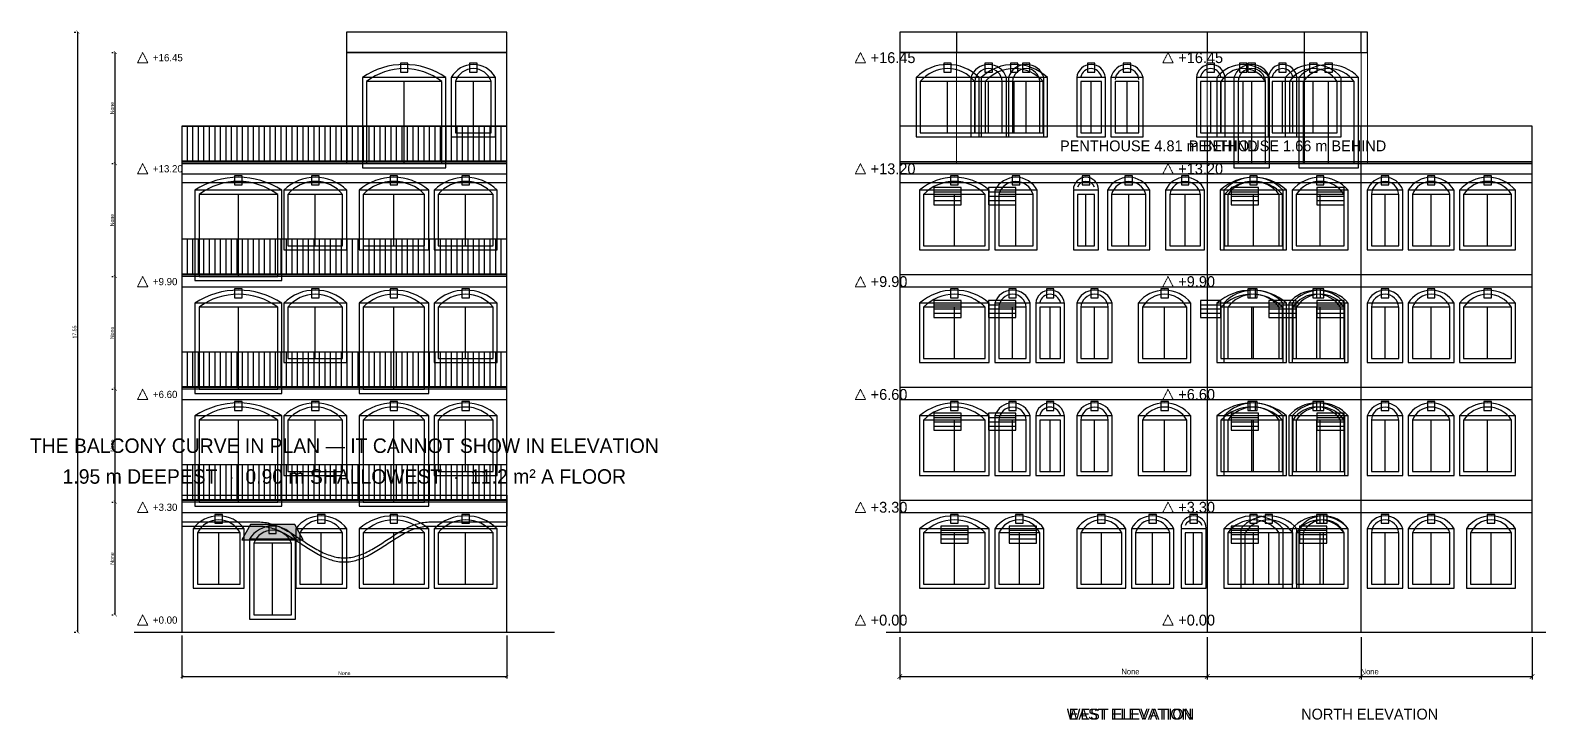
# Model space of a CAD drawing. Header units: millimetres. Extents: x -3851 to 506847, y -6675 to 35120.
# Drawn here: x 293062 to 337400, y -3063 to 17100 of the extents above; entities that cross this region are included whole.
import ezdxf
from ezdxf.enums import TextEntityAlignment as Align

# ---------------------------------------------------------------- set-up
doc = ezdxf.new("R2010")
doc.units = ezdxf.units.MM
doc.header["$LTSCALE"] = 20
doc.linetypes.add('DASHED', pattern=[1.524, 1.27, -0.254])
for name, color, linetype, lineweight in [('A-ANNO-DIMS-ELB', 5, 'CONTINUOUS', 13), ('A-ANNO-PATT-ELB', 8, 'CONTINUOUS', 9), ('A-ANNO-SYMB-ELB', 5, 'DASHED', 13), ('A-ANNO-TEXT-ELB', 7, 'CONTINUOUS', 13), ('A-FLOR-ELB', 7, 'CONTINUOUS', 25), ('A-FURN-ELB', 6, 'CONTINUOUS', 13)]:
    doc.layers.add(name, color=color, linetype=linetype, lineweight=lineweight)
doc.dimstyles.new('ARCH', dxfattribs={"dimtxt": 2.2, "dimasz": 1.8, "dimexe": 1.2, "dimexo": 2, "dimgap": 0.8, "dimtad": 1, "dimlfac": 0.001, "dimblk": 'ARCHTICK', "dimcen": 2.5, "dimazin": 3, "dimtfac": 1, "dimtmove": 0, "dimatfit": 3})

# ---------------------------------------------------------------- blocks, each defined once
blk = doc.blocks.new('_ARCHTICK')
at = {"color": 0, "linetype": 'BYBLOCK', "const_width": 0.15}
blk.add_lwpolyline([(-0.5, -0.5), (0.5, 0.5)], dxfattribs=at)

msp = doc.modelspace()

# ---------------------------------------------------------------- hatches: boundary and pattern name
at = {"layer": 'A-ANNO-PATT-ELB'}
msp.add_hatch(color=7, dxfattribs=at).paths.add_polyline_path([(299250, 2200), (301050, 2200), (300800, 2650), (299500, 2650)])

# ---------------------------------------------------------------- linework, layer by layer
at = {"layer": 'A-ANNO-SYMB-ELB'}
for points in [[(296350, 16450), (296200, 16150), (296500, 16150)], [(317350, 16450), (317200, 16150), (317500, 16150)], [(317350, 16450), (317200, 16150), (317500, 16150)], [(326350, 16450), (326200, 16150), (326500, 16150)], [(296350, 13200), (296200, 12900), (296500, 12900)], [(317350, 13200), (317200, 12900), (317500, 12900)], [(317350, 13200), (317200, 12900), (317500, 12900)], [(326350, 13200), (326200, 12900), (326500, 12900)], [(296350, 9900), (296200, 9600), (296500, 9600)], [(317350, 9900), (317200, 9600), (317500, 9600)], [(317350, 9900), (317200, 9600), (317500, 9600)], [(326350, 9900), (326200, 9600), (326500, 9600)], [(296350, 6600), (296200, 6300), (296500, 6300)], [(317350, 6600), (317200, 6300), (317500, 6300)], [(317350, 6600), (317200, 6300), (317500, 6300)], [(326350, 6600), (326200, 6300), (326500, 6300)], [(296350, 3300), (296200, 3000), (296500, 3000)], [(317350, 3300), (317200, 3000), (317500, 3000)], [(317350, 3300), (317200, 3000), (317500, 3000)], [(326350, 3300), (326200, 3000), (326500, 3000)], [(296350, 0), (296200, -300), (296500, -300)], [(317350, 0), (317200, -300), (317500, -300)], [(317350, 0), (317200, -300), (317500, -300)], [(326350, 0), (326200, -300), (326500, -300)]]:
    msp.add_lwpolyline(points, close=True, dxfattribs=at)
at = {"layer": 'A-FLOR-ELB'}
for p, q in [((304000, 13200), (304000, 15600)), ((306025, 14100), (306025, 15600)), ((319900, 14100), (319900, 15600)), ((321100, 14100), (321100, 15600)), ((321850, 14100), (321850, 15600)), ((322200, 14100), (322200, 15600)), ((324100, 14100), (324100, 15600)), ((325150, 14100), (325150, 15600)), ((327600, 14100), (327600, 15600)), ((328550, 14100), (328550, 15600)), ((328800, 13200), (328800, 15600)), ((329700, 14100), (329700, 15600)), ((330600, 14100), (330600, 15600)), ((331050, 13200), (331050, 15600)), ((297500, 14300), (307000, 14300)), ((297661.017, 13280), (297661.017, 14300)), ((297822.034, 13280), (297822.034, 14300)), ((297983.051, 13280), (297983.051, 14300)), ((298144.068, 13280), (298144.068, 14300)), ((298305.085, 13280), (298305.085, 14300)), ((298466.102, 13280), (298466.102, 14300)), ((298627.119, 13280), (298627.119, 14300)), ((298788.136, 13280), (298788.136, 14300)), ((298949.153, 13280), (298949.153, 14300)), ((299110.169, 13280), (299110.169, 14300)), ((299271.186, 13280), (299271.186, 14300)), ((299432.203, 13280), (299432.203, 14300)), ((299593.22, 13280), (299593.22, 14300)), ((299754.237, 13280), (299754.237, 14300)), ((299915.254, 13280), (299915.254, 14300)), ((300076.271, 13280), (300076.271, 14300)), ((300237.288, 13280), (300237.288, 14300)), ((300398.305, 13280), (300398.305, 14300)), ((300559.322, 13280), (300559.322, 14300)), ((300720.339, 13280), (300720.339, 14300)), ((300881.356, 13280), (300881.356, 14300)), ((301042.373, 13280), (301042.373, 14300)), ((301203.39, 13280), (301203.39, 14300)), ((301364.407, 13280), (301364.407, 14300)), ((301525.424, 13280), (301525.424, 14300)), ((301686.441, 13280), (301686.441, 14300)), ((301847.458, 13280), (301847.458, 14300)), ((302008.475, 13280), (302008.475, 14300)), ((302169.492, 13280), (302169.492, 14300)), ((302330.508, 13280), (302330.508, 14300)), ((302491.525, 13280), (302491.525, 14300)), ((302652.542, 13280), (302652.542, 14300)), ((302813.559, 13280), (302813.559, 14300)), ((302974.576, 13280), (302974.576, 14300)), ((303135.593, 13280), (303135.593, 14300)), ((303296.61, 13280), (303296.61, 14300)), ((303457.627, 13280), (303457.627, 14300)), ((303618.644, 13280), (303618.644, 14300)), ((303779.661, 13280), (303779.661, 14300)), ((303940.678, 13280), (303940.678, 14300)), ((304101.695, 13280), (304101.695, 14300)), ((304262.712, 13280), (304262.712, 14300)), ((304423.729, 13280), (304423.729, 14300)), ((304584.746, 13280), (304584.746, 14300)), ((304745.763, 13280), (304745.763, 14300)), ((304906.78, 13280), (304906.78, 14300)), ((305067.797, 13280), (305067.797, 14300)), ((305228.814, 13280), (305228.814, 14300)), ((305389.831, 13280), (305389.831, 14300)), ((305550.847, 13280), (305550.847, 14300)), ((305711.864, 13280), (305711.864, 14300)), ((305872.881, 13280), (305872.881, 14300)), ((306033.898, 13280), (306033.898, 14300)), ((306194.915, 13280), (306194.915, 14300)), ((306355.932, 13280), (306355.932, 14300)), ((306516.949, 13280), (306516.949, 14300)), ((306677.966, 13280), (306677.966, 14300)), ((306838.983, 13280), (306838.983, 14300)), ((297500, 13280), (307000, 13280)), ((299150, 9900), (299150, 12300)), ((301400, 10800), (301400, 12300)), ((303700, 10800), (303700, 12300)), ((305800, 10800), (305800, 12300)), ((319500, 12375), (320300, 12375)), ((319500, 12250), (320300, 12250)), ((319500, 12125), (320300, 12125)), ((320100, 10800), (320100, 12300)), ((321100, 12375), (321900, 12375)), ((321100, 12250), (321900, 12250)), ((321100, 12125), (321900, 12125)), ((321900, 10800), (321900, 12300)), ((323950, 10800), (323950, 12300)), ((325200, 10800), (325200, 12300)), ((326850, 10800), (326850, 12300)), ((328200, 12375), (329000, 12375)), ((328200, 12250), (329000, 12250)), ((328200, 12125), (329000, 12125)), ((328850, 10800), (328850, 12300)), ((328850, 10800), (328850, 12300)), ((330700, 12375), (331500, 12375)), ((330700, 12250), (331500, 12250)), ((330700, 12125), (331500, 12125)), ((330800, 10800), (330800, 12300)), ((332700, 10800), (332700, 12300)), ((334050, 10800), (334050, 12300)), ((335700, 10800), (335700, 12300)), ((297500, 11000), (307000, 11000)), ((297661.017, 9980), (297661.017, 11000)), ((297822.034, 9980), (297822.034, 11000)), ((297983.051, 9980), (297983.051, 11000)), ((298144.068, 9980), (298144.068, 11000)), ((298305.085, 9980), (298305.085, 11000)), ((298466.102, 9980), (298466.102, 11000)), ((298627.119, 9980), (298627.119, 11000)), ((298788.136, 9980), (298788.136, 11000)), ((298949.153, 9980), (298949.153, 11000)), ((299110.169, 9980), (299110.169, 11000)), ((299271.186, 9980), (299271.186, 11000)), ((299432.203, 9980), (299432.203, 11000)), ((299593.22, 9980), (299593.22, 11000)), ((299754.237, 9980), (299754.237, 11000)), ((299915.254, 9980), (299915.254, 11000)), ((300076.271, 9980), (300076.271, 11000)), ((300237.288, 9980), (300237.288, 11000)), ((300398.305, 9980), (300398.305, 11000)), ((300559.322, 9980), (300559.322, 11000)), ((300720.339, 9980), (300720.339, 11000)), ((300881.356, 9980), (300881.356, 11000)), ((301042.373, 9980), (301042.373, 11000)), ((301203.39, 9980), (301203.39, 11000)), ((301364.407, 9980), (301364.407, 11000)), ((301525.424, 9980), (301525.424, 11000)), ((301686.441, 9980), (301686.441, 11000)), ((301847.458, 9980), (301847.458, 11000)), ((302008.475, 9980), (302008.475, 11000)), ((302169.492, 9980), (302169.492, 11000)), ((302330.508, 9980), (302330.508, 11000)), ((302491.525, 9980), (302491.525, 11000)), ((302652.542, 9980), (302652.542, 11000)), ((302813.559, 9980), (302813.559, 11000)), ((302974.576, 9980), (302974.576, 11000)), ((303135.593, 9980), (303135.593, 11000)), ((303296.61, 9980), (303296.61, 11000)), ((303457.627, 9980), (303457.627, 11000)), ((303618.644, 9980), (303618.644, 11000)), ((303779.661, 9980), (303779.661, 11000)), ((303940.678, 9980), (303940.678, 11000)), ((304101.695, 9980), (304101.695, 11000)), ((304262.712, 9980), (304262.712, 11000)), ((304423.729, 9980), (304423.729, 11000)), ((304584.746, 9980), (304584.746, 11000)), ((304745.763, 9980), (304745.763, 11000)), ((304906.78, 9980), (304906.78, 11000)), ((305067.797, 9980), (305067.797, 11000)), ((305228.814, 9980), (305228.814, 11000)), ((305389.831, 9980), (305389.831, 11000)), ((305550.847, 9980), (305550.847, 11000)), ((305711.864, 9980), (305711.864, 11000)), ((305872.881, 9980), (305872.881, 11000)), ((306033.898, 9980), (306033.898, 11000)), ((306194.915, 9980), (306194.915, 11000)), ((306355.932, 9980), (306355.932, 11000)), ((306516.949, 9980), (306516.949, 11000)), ((306677.966, 9980), (306677.966, 11000)), ((306838.983, 9980), (306838.983, 11000)), ((297500, 9980), (307000, 9980)), ((299150, 6600), (299150, 9000)), ((301400, 7500), (301400, 9000)), ((303700, 6600), (303700, 9000)), ((305800, 7500), (305800, 9000)), ((319500, 9075), (320300, 9075)), ((319500, 8950), (320300, 8950)), ((320100, 7500), (320100, 9000)), ((321100, 9075), (321900, 9075)), ((321100, 8950), (321900, 8950)), ((321800, 7500), (321800, 9000)), ((322900, 7500), (322900, 9000)), ((324200, 7500), (324200, 9000)), ((326250, 7500), (326250, 9000)), ((327300, 9075), (327900, 9075)), ((327300, 8950), (327900, 8950)), ((328800, 7500), (328800, 9000)), ((328850, 7500), (328850, 9000)), ((329300, 9075), (330100, 9075)), ((329300, 8950), (330100, 8950)), ((330700, 9075), (331500, 9075)), ((330700, 7500), (330700, 9000)), ((330700, 8950), (331500, 8950)), ((330800, 7500), (330800, 9000)), ((332700, 7500), (332700, 9000)), ((334050, 7500), (334050, 9000)), ((335700, 7500), (335700, 9000)), ((319500, 8825), (320300, 8825)), ((321100, 8825), (321900, 8825)), ((327300, 8825), (327900, 8825)), ((329300, 8825), (330100, 8825)), ((330700, 8825), (331500, 8825)), ((297500, 7700), (307000, 7700)), ((297661.017, 6680), (297661.017, 7700)), ((297822.034, 6680), (297822.034, 7700)), ((297983.051, 6680), (297983.051, 7700)), ((298144.068, 6680), (298144.068, 7700)), ((298305.085, 6680), (298305.085, 7700)), ((298466.102, 6680), (298466.102, 7700)), ((298627.119, 6680), (298627.119, 7700)), ((298788.136, 6680), (298788.136, 7700)), ((298949.153, 6680), (298949.153, 7700)), ((299110.169, 6680), (299110.169, 7700)), ((299271.186, 6680), (299271.186, 7700)), ((299432.203, 6680), (299432.203, 7700)), ((299593.22, 6680), (299593.22, 7700)), ((299754.237, 6680), (299754.237, 7700)), ((299915.254, 6680), (299915.254, 7700)), ((300076.271, 6680), (300076.271, 7700)), ((300237.288, 6680), (300237.288, 7700)), ((300398.305, 6680), (300398.305, 7700)), ((300559.322, 6680), (300559.322, 7700)), ((300720.339, 6680), (300720.339, 7700)), ((300881.356, 6680), (300881.356, 7700)), ((301042.373, 6680), (301042.373, 7700)), ((301203.39, 6680), (301203.39, 7700)), ((301364.407, 6680), (301364.407, 7700)), ((301525.424, 6680), (301525.424, 7700)), ((301686.441, 6680), (301686.441, 7700)), ((301847.458, 6680), (301847.458, 7700)), ((302008.475, 6680), (302008.475, 7700)), ((302169.492, 6680), (302169.492, 7700)), ((302330.508, 6680), (302330.508, 7700)), ((302491.525, 6680), (302491.525, 7700)), ((302652.542, 6680), (302652.542, 7700)), ((302813.559, 6680), (302813.559, 7700)), ((302974.576, 6680), (302974.576, 7700)), ((303135.593, 6680), (303135.593, 7700)), ((303296.61, 6680), (303296.61, 7700)), ((303457.627, 6680), (303457.627, 7700)), ((303618.644, 6680), (303618.644, 7700)), ((303779.661, 6680), (303779.661, 7700)), ((303940.678, 6680), (303940.678, 7700)), ((304101.695, 6680), (304101.695, 7700)), ((304262.712, 6680), (304262.712, 7700)), ((304423.729, 6680), (304423.729, 7700)), ((304584.746, 6680), (304584.746, 7700)), ((304745.763, 6680), (304745.763, 7700)), ((304906.78, 6680), (304906.78, 7700)), ((305067.797, 6680), (305067.797, 7700)), ((305228.814, 6680), (305228.814, 7700)), ((305389.831, 6680), (305389.831, 7700)), ((305550.847, 6680), (305550.847, 7700)), ((305711.864, 6680), (305711.864, 7700)), ((305872.881, 6680), (305872.881, 7700)), ((306033.898, 6680), (306033.898, 7700)), ((306194.915, 6680), (306194.915, 7700)), ((306355.932, 6680), (306355.932, 7700)), ((306516.949, 6680), (306516.949, 7700)), ((306677.966, 6680), (306677.966, 7700)), ((306838.983, 6680), (306838.983, 7700)), ((297500, 6680), (307000, 6680)), ((319500, 5775), (320300, 5775)), ((321100, 5775), (321900, 5775)), ((328200, 5775), (329000, 5775)), ((330700, 5775), (331500, 5775)), ((299150, 3300), (299150, 5700)), ((301400, 4200), (301400, 5700)), ((303700, 3300), (303700, 5700)), ((305800, 4200), (305800, 5700)), ((319500, 5650), (320300, 5650)), ((319500, 5525), (320300, 5525)), ((320100, 4200), (320100, 5700)), ((321100, 5650), (321900, 5650)), ((321100, 5525), (321900, 5525)), ((321800, 4200), (321800, 5700)), ((322900, 4200), (322900, 5700)), ((324200, 4200), (324200, 5700)), ((326250, 4200), (326250, 5700)), ((328200, 5650), (329000, 5650)), ((328200, 5525), (329000, 5525)), ((328800, 4200), (328800, 5700)), ((328850, 4200), (328850, 5700)), ((330700, 4200), (330700, 5700)), ((330700, 5650), (331500, 5650)), ((330700, 5525), (331500, 5525)), ((330800, 4200), (330800, 5700)), ((332700, 4200), (332700, 5700)), ((334050, 4200), (334050, 5700)), ((335700, 4200), (335700, 5700)), ((297500, 4400), (307000, 4400)), ((297661.017, 3380), (297661.017, 4400)), ((297822.034, 3380), (297822.034, 4400)), ((297983.051, 3380), (297983.051, 4400)), ((298144.068, 3380), (298144.068, 4400)), ((298305.085, 3380), (298305.085, 4400)), ((298466.102, 3380), (298466.102, 4400)), ((298627.119, 3380), (298627.119, 4400)), ((298788.136, 3380), (298788.136, 4400)), ((298949.153, 3380), (298949.153, 4400)), ((299110.169, 3380), (299110.169, 4400)), ((299271.186, 3380), (299271.186, 4400)), ((299432.203, 3380), (299432.203, 4400)), ((299593.22, 3380), (299593.22, 4400)), ((299754.237, 3380), (299754.237, 4400)), ((299915.254, 3380), (299915.254, 4400)), ((300076.271, 3380), (300076.271, 4400)), ((300237.288, 3380), (300237.288, 4400)), ((300398.305, 3380), (300398.305, 4400)), ((300559.322, 3380), (300559.322, 4400)), ((300720.339, 3380), (300720.339, 4400)), ((300881.356, 3380), (300881.356, 4400)), ((301042.373, 3380), (301042.373, 4400)), ((301203.39, 3380), (301203.39, 4400)), ((301364.407, 3380), (301364.407, 4400)), ((301525.424, 3380), (301525.424, 4400)), ((301686.441, 3380), (301686.441, 4400)), ((301847.458, 3380), (301847.458, 4400)), ((302008.475, 3380), (302008.475, 4400)), ((302169.492, 3380), (302169.492, 4400)), ((302330.508, 3380), (302330.508, 4400)), ((302491.525, 3380), (302491.525, 4400)), ((302652.542, 3380), (302652.542, 4400)), ((302813.559, 3380), (302813.559, 4400)), ((302974.576, 3380), (302974.576, 4400)), ((303135.593, 3380), (303135.593, 4400)), ((303296.61, 3380), (303296.61, 4400)), ((303457.627, 3380), (303457.627, 4400)), ((303618.644, 3380), (303618.644, 4400)), ((303779.661, 3380), (303779.661, 4400)), ((303940.678, 3380), (303940.678, 4400)), ((304101.695, 3380), (304101.695, 4400)), ((304262.712, 3380), (304262.712, 4400)), ((304423.729, 3380), (304423.729, 4400)), ((304584.746, 3380), (304584.746, 4400)), ((304745.763, 3380), (304745.763, 4400)), ((304906.78, 3380), (304906.78, 4400)), ((305067.797, 3380), (305067.797, 4400)), ((305228.814, 3380), (305228.814, 4400)), ((305389.831, 3380), (305389.831, 4400)), ((305550.847, 3380), (305550.847, 4400)), ((305711.864, 3380), (305711.864, 4400)), ((305872.881, 3380), (305872.881, 4400)), ((306033.898, 3380), (306033.898, 4400)), ((306194.915, 3380), (306194.915, 4400)), ((306355.932, 3380), (306355.932, 4400)), ((306516.949, 3380), (306516.949, 4400)), ((306677.966, 3380), (306677.966, 4400)), ((306838.983, 3380), (306838.983, 4400)), ((297500, 3500), (307000, 3500)), ((297500, 3500), (297500, 2600)), ((297500, 3380), (307000, 3380)), ((307000, 3500), (307000, 2600)), ((298575, 900), (298575, 2400)), ((301575, 900), (301575, 2400)), ((303700, 900), (303700, 2400)), ((305800, 900), (305800, 2400)), ((319700, 2475), (320500, 2475)), ((319700, 2350), (320500, 2350)), ((319700, 2225), (320500, 2225)), ((320100, 900), (320100, 2400)), ((321700, 2475), (322500, 2475)), ((321700, 2350), (322500, 2350)), ((321700, 2225), (322500, 2225)), ((322000, 900), (322000, 2400)), ((324400, 900), (324400, 2400)), ((325900, 900), (325900, 2400)), ((327100, 900), (327100, 2400)), ((328200, 2475), (329000, 2475)), ((328200, 2350), (329000, 2350)), ((328200, 2225), (329000, 2225)), ((328850, 900), (328850, 2400)), ((329300, 900), (329300, 2400)), ((330200, 2475), (331000, 2475)), ((330200, 2350), (331000, 2350)), ((330200, 2225), (331000, 2225)), ((330800, 900), (330800, 2400)), ((330900, 900), (330900, 2400)), ((332700, 900), (332700, 2400)), ((334050, 900), (334050, 2400)), ((335800, 900), (335800, 2400)), ((300150, 0), (300150, 2100)), ((296100, -500), (308400, -500)), ((318100, -500), (332400, -500)), ((318100, -500), (332400, -500)), ((327100, -500), (337400, -500))]:
    msp.add_line(p, q, dxfattribs=at)
for points in [[(302310, 16450), (307000, 16450), (307000, 17050), (302310, 17050)], [(318500, 16450), (330340, 16450), (330340, 17050), (318500, 17050)], [(320160, 16450), (332000, 16450), (332000, 17050), (320160, 17050)], [(327500, 16450), (332190, 16450), (332190, 17050), (327500, 17050)], [(302310, 13200), (307000, 13200), (307000, 16450), (302310, 16450)], [(318500, 13200), (330340, 13200), (330340, 16450), (318500, 16450)], [(303890, 15880), (304110, 15880), (304110, 16140), (303890, 16140)], [(305915, 15880), (306135, 15880), (306135, 16140), (305915, 16140)], [(319790, 15880), (320010, 15880), (320010, 16140), (319790, 16140)], [(320990, 15880), (321210, 15880), (321210, 16140), (320990, 16140)], [(321740, 15880), (321960, 15880), (321960, 16140), (321740, 16140)], [(322090, 15880), (322310, 15880), (322310, 16140), (322090, 16140)], [(323990, 15880), (324210, 15880), (324210, 16140), (323990, 16140)], [(325040, 15880), (325260, 15880), (325260, 16140), (325040, 16140)], [(327490, 15880), (327710, 15880), (327710, 16140), (327490, 16140)], [(328440, 15880), (328660, 15880), (328660, 16140), (328440, 16140)], [(328690, 15880), (328910, 15880), (328910, 16140), (328690, 16140)], [(329590, 15880), (329810, 15880), (329810, 16140), (329590, 16140)], [(330490, 15880), (330710, 15880), (330710, 16140), (330490, 16140)], [(330940, 15880), (331160, 15880), (331160, 16140), (330940, 16140)], [(302780, 13080), (305220, 13080), (305220, 15720), (302780, 15720)], [(302900, 13200), (305100, 13200), (305100, 15600), (302900, 15600)], [(305380, 13980), (306670, 13980), (306670, 15720), (305380, 15720)], [(305500, 14100), (306550, 14100), (306550, 15600), (305500, 15600)], [(318980, 13980), (320820, 13980), (320820, 15720), (318980, 15720)], [(319100, 14100), (320700, 14100), (320700, 15600), (319100, 15600)], [(320580, 13980), (321620, 13980), (321620, 15720), (320580, 15720)], [(320700, 14100), (321500, 14100), (321500, 15600), (320700, 15600)], [(320880, 13980), (322820, 13980), (322820, 15720), (320880, 15720)], [(321000, 14100), (322700, 14100), (322700, 15600), (321000, 15600)], [(321680, 13980), (322720, 13980), (322720, 15720), (321680, 15720)], [(321800, 14100), (322600, 14100), (322600, 15600), (321800, 15600)], [(323680, 13980), (324520, 13980), (324520, 15720), (323680, 15720)], [(323800, 14100), (324400, 14100), (324400, 15600), (323800, 15600)], [(324680, 13980), (325620, 13980), (325620, 15720), (324680, 15720)], [(324800, 14100), (325500, 14100), (325500, 15600), (324800, 15600)], [(327180, 13980), (328020, 13980), (328020, 15720), (327180, 15720)], [(327300, 14100), (327900, 14100), (327900, 15600), (327300, 15600)], [(327780, 13980), (329320, 13980), (329320, 15720), (327780, 15720)], [(327900, 14100), (329200, 14100), (329200, 15600), (327900, 15600)], [(328280, 13080), (329320, 13080), (329320, 15720), (328280, 15720)], [(328400, 13200), (329200, 13200), (329200, 15600), (328400, 15600)], [(329280, 13980), (330120, 13980), (330120, 15720), (329280, 15720)], [(329400, 14100), (330000, 14100), (330000, 15600), (329400, 15600)], [(329780, 13980), (331420, 13980), (331420, 15720), (329780, 15720)], [(329900, 14100), (331300, 14100), (331300, 15600), (329900, 15600)], [(330180, 13080), (331920, 13080), (331920, 15720), (330180, 15720)], [(330300, 13200), (331800, 13200), (331800, 15600), (330300, 15600)], [(297500, 13200), (307000, 13200), (307000, 14300), (297500, 14300)], [(318500, 13200), (332000, 13200), (332000, 14300), (318500, 14300)], [(318500, 13200), (332000, 13200), (332000, 14300), (318500, 14300)], [(327500, 13200), (337000, 13200), (337000, 14300), (327500, 14300)], [(297500, 12900), (307000, 12900), (307000, 13250), (297500, 13250)], [(297500, -500), (307000, -500), (307000, 13200), (297500, 13200)], [(297500, 12650), (307000, 12650), (307000, 13200), (297500, 13200)], [(297500, 12900), (307000, 12900), (307000, 13200), (297500, 13200)], [(318500, 12900), (332000, 12900), (332000, 13250), (318500, 13250)], [(318500, 12900), (332000, 12900), (332000, 13250), (318500, 13250)], [(318500, -500), (332000, -500), (332000, 13200), (318500, 13200)], [(318500, 12650), (332000, 12650), (332000, 13200), (318500, 13200)], [(318500, -500), (332000, -500), (332000, 13200), (318500, 13200)], [(318500, 12650), (332000, 12650), (332000, 13200), (318500, 13200)], [(327500, 12900), (337000, 12900), (337000, 13250), (327500, 13250)], [(327500, -500), (337000, -500), (337000, 13200), (327500, 13200)], [(327500, 12650), (337000, 12650), (337000, 13200), (327500, 13200)], [(297880, 9780), (300420, 9780), (300420, 12420), (297880, 12420)], [(299040, 12580), (299260, 12580), (299260, 12840), (299040, 12840)], [(300480, 10680), (302320, 10680), (302320, 12420), (300480, 12420)], [(301290, 12580), (301510, 12580), (301510, 12840), (301290, 12840)], [(302680, 10680), (304720, 10680), (304720, 12420), (302680, 12420)], [(303590, 12580), (303810, 12580), (303810, 12840), (303590, 12840)], [(304880, 10680), (306720, 10680), (306720, 12420), (304880, 12420)], [(305690, 12580), (305910, 12580), (305910, 12840), (305690, 12840)], [(319080, 10680), (321120, 10680), (321120, 12420), (319080, 12420)], [(319500, 12000), (320300, 12000), (320300, 12500), (319500, 12500)], [(319990, 12580), (320210, 12580), (320210, 12840), (319990, 12840)], [(321100, 12000), (321900, 12000), (321900, 12500), (321100, 12500)], [(321280, 10680), (322520, 10680), (322520, 12420), (321280, 12420)], [(321790, 12580), (322010, 12580), (322010, 12840), (321790, 12840)], [(323580, 10680), (324320, 10680), (324320, 12420), (323580, 12420)], [(323840, 12580), (324060, 12580), (324060, 12840), (323840, 12840)], [(324580, 10680), (325820, 10680), (325820, 12420), (324580, 12420)], [(325090, 12580), (325310, 12580), (325310, 12840), (325090, 12840)], [(326280, 10680), (327420, 10680), (327420, 12420), (326280, 12420)], [(326740, 12580), (326960, 12580), (326960, 12840), (326740, 12840)], [(327880, 10680), (329820, 10680), (329820, 12420), (327880, 12420)], [(327980, 10680), (329720, 10680), (329720, 12420), (327980, 12420)], [(328200, 12000), (329000, 12000), (329000, 12500), (328200, 12500)], [(328740, 12580), (328960, 12580), (328960, 12840), (328740, 12840)], [(328740, 12580), (328960, 12580), (328960, 12840), (328740, 12840)], [(329980, 10680), (331620, 10680), (331620, 12420), (329980, 12420)], [(330690, 12580), (330910, 12580), (330910, 12840), (330690, 12840)], [(330700, 12000), (331500, 12000), (331500, 12500), (330700, 12500)], [(332180, 10680), (333220, 10680), (333220, 12420), (332180, 12420)], [(332590, 12580), (332810, 12580), (332810, 12840), (332590, 12840)], [(333380, 10680), (334720, 10680), (334720, 12420), (333380, 12420)], [(333940, 12580), (334160, 12580), (334160, 12840), (333940, 12840)], [(334880, 10680), (336520, 10680), (336520, 12420), (334880, 12420)], [(335590, 12580), (335810, 12580), (335810, 12840), (335590, 12840)], [(298000, 9900), (300300, 9900), (300300, 12300), (298000, 12300)], [(300600, 10800), (302200, 10800), (302200, 12300), (300600, 12300)], [(302800, 10800), (304600, 10800), (304600, 12300), (302800, 12300)], [(305000, 10800), (306600, 10800), (306600, 12300), (305000, 12300)], [(319200, 10800), (321000, 10800), (321000, 12300), (319200, 12300)], [(321400, 10800), (322400, 10800), (322400, 12300), (321400, 12300)], [(323700, 10800), (324200, 10800), (324200, 12300), (323700, 12300)], [(324700, 10800), (325700, 10800), (325700, 12300), (324700, 12300)], [(326400, 10800), (327300, 10800), (327300, 12300), (326400, 12300)], [(328000, 10800), (329700, 10800), (329700, 12300), (328000, 12300)], [(328100, 10800), (329600, 10800), (329600, 12300), (328100, 12300)], [(330100, 10800), (331500, 10800), (331500, 12300), (330100, 12300)], [(332300, 10800), (333100, 10800), (333100, 12300), (332300, 12300)], [(333500, 10800), (334600, 10800), (334600, 12300), (333500, 12300)], [(335000, 10800), (336400, 10800), (336400, 12300), (335000, 12300)], [(297500, 9600), (307000, 9600), (307000, 9950), (297500, 9950)], [(297500, 9600), (307000, 9600), (307000, 9900), (297500, 9900)], [(318500, 9600), (332000, 9600), (332000, 9950), (318500, 9950)], [(318500, 9600), (332000, 9600), (332000, 9950), (318500, 9950)], [(327500, 9600), (337000, 9600), (337000, 9950), (327500, 9950)], [(299040, 9280), (299260, 9280), (299260, 9540), (299040, 9540)], [(301290, 9280), (301510, 9280), (301510, 9540), (301290, 9540)], [(303590, 9280), (303810, 9280), (303810, 9540), (303590, 9540)], [(305690, 9280), (305910, 9280), (305910, 9540), (305690, 9540)], [(319990, 9280), (320210, 9280), (320210, 9540), (319990, 9540)], [(321690, 9280), (321910, 9280), (321910, 9540), (321690, 9540)], [(322790, 9280), (323010, 9280), (323010, 9540), (322790, 9540)], [(324090, 9280), (324310, 9280), (324310, 9540), (324090, 9540)], [(326140, 9280), (326360, 9280), (326360, 9540), (326140, 9540)], [(328690, 9280), (328910, 9280), (328910, 9540), (328690, 9540)], [(328740, 9280), (328960, 9280), (328960, 9540), (328740, 9540)], [(330590, 9280), (330810, 9280), (330810, 9540), (330590, 9540)], [(330690, 9280), (330910, 9280), (330910, 9540), (330690, 9540)], [(332590, 9280), (332810, 9280), (332810, 9540), (332590, 9540)], [(333940, 9280), (334160, 9280), (334160, 9540), (333940, 9540)], [(335590, 9280), (335810, 9280), (335810, 9540), (335590, 9540)], [(297880, 6480), (300420, 6480), (300420, 9120), (297880, 9120)], [(298000, 6600), (300300, 6600), (300300, 9000), (298000, 9000)], [(300480, 7380), (302320, 7380), (302320, 9120), (300480, 9120)], [(300600, 7500), (302200, 7500), (302200, 9000), (300600, 9000)], [(302680, 6480), (304720, 6480), (304720, 9120), (302680, 9120)], [(302800, 6600), (304600, 6600), (304600, 9000), (302800, 9000)], [(304880, 7380), (306720, 7380), (306720, 9120), (304880, 9120)], [(305000, 7500), (306600, 7500), (306600, 9000), (305000, 9000)], [(319080, 7380), (321120, 7380), (321120, 9120), (319080, 9120)], [(319200, 7500), (321000, 7500), (321000, 9000), (319200, 9000)], [(319500, 8700), (320300, 8700), (320300, 9200), (319500, 9200)], [(321100, 8700), (321900, 8700), (321900, 9200), (321100, 9200)], [(321280, 7380), (322320, 7380), (322320, 9120), (321280, 9120)], [(321400, 7500), (322200, 7500), (322200, 9000), (321400, 9000)], [(322480, 7380), (323320, 7380), (323320, 9120), (322480, 9120)], [(322600, 7500), (323200, 7500), (323200, 9000), (322600, 9000)], [(323680, 7380), (324720, 7380), (324720, 9120), (323680, 9120)], [(323800, 7500), (324600, 7500), (324600, 9000), (323800, 9000)], [(325480, 7380), (327020, 7380), (327020, 9120), (325480, 9120)], [(325600, 7500), (326900, 7500), (326900, 9000), (325600, 9000)], [(327300, 8700), (327900, 8700), (327900, 9200), (327300, 9200)], [(327780, 7380), (329820, 7380), (329820, 9120), (327780, 9120)], [(327900, 7500), (329700, 7500), (329700, 9000), (327900, 9000)], [(327980, 7380), (329720, 7380), (329720, 9120), (327980, 9120)], [(328100, 7500), (329600, 7500), (329600, 9000), (328100, 9000)], [(329300, 8700), (330100, 8700), (330100, 9200), (329300, 9200)], [(329880, 7380), (331520, 7380), (331520, 9120), (329880, 9120)], [(329980, 7380), (331620, 7380), (331620, 9120), (329980, 9120)], [(330000, 7500), (331400, 7500), (331400, 9000), (330000, 9000)], [(330100, 7500), (331500, 7500), (331500, 9000), (330100, 9000)], [(330700, 8700), (331500, 8700), (331500, 9200), (330700, 9200)], [(332180, 7380), (333220, 7380), (333220, 9120), (332180, 9120)], [(332300, 7500), (333100, 7500), (333100, 9000), (332300, 9000)], [(333380, 7380), (334720, 7380), (334720, 9120), (333380, 9120)], [(333500, 7500), (334600, 7500), (334600, 9000), (333500, 9000)], [(334880, 7380), (336520, 7380), (336520, 9120), (334880, 9120)], [(335000, 7500), (336400, 7500), (336400, 9000), (335000, 9000)], [(297500, 6300), (307000, 6300), (307000, 6650), (297500, 6650)], [(297500, 6300), (307000, 6300), (307000, 6600), (297500, 6600)], [(299040, 5980), (299260, 5980), (299260, 6240), (299040, 6240)], [(301290, 5980), (301510, 5980), (301510, 6240), (301290, 6240)], [(303590, 5980), (303810, 5980), (303810, 6240), (303590, 6240)], [(305690, 5980), (305910, 5980), (305910, 6240), (305690, 6240)], [(318500, 6300), (332000, 6300), (332000, 6650), (318500, 6650)], [(318500, 6300), (332000, 6300), (332000, 6650), (318500, 6650)], [(319990, 5980), (320210, 5980), (320210, 6240), (319990, 6240)], [(321690, 5980), (321910, 5980), (321910, 6240), (321690, 6240)], [(322790, 5980), (323010, 5980), (323010, 6240), (322790, 6240)], [(324090, 5980), (324310, 5980), (324310, 6240), (324090, 6240)], [(326140, 5980), (326360, 5980), (326360, 6240), (326140, 6240)], [(327500, 6300), (337000, 6300), (337000, 6650), (327500, 6650)], [(328690, 5980), (328910, 5980), (328910, 6240), (328690, 6240)], [(328740, 5980), (328960, 5980), (328960, 6240), (328740, 6240)], [(330590, 5980), (330810, 5980), (330810, 6240), (330590, 6240)], [(330690, 5980), (330910, 5980), (330910, 6240), (330690, 6240)], [(332590, 5980), (332810, 5980), (332810, 6240), (332590, 6240)], [(333940, 5980), (334160, 5980), (334160, 6240), (333940, 6240)], [(335590, 5980), (335810, 5980), (335810, 6240), (335590, 6240)], [(297880, 3180), (300420, 3180), (300420, 5820), (297880, 5820)], [(300480, 4080), (302320, 4080), (302320, 5820), (300480, 5820)], [(302680, 3180), (304720, 3180), (304720, 5820), (302680, 5820)], [(304880, 4080), (306720, 4080), (306720, 5820), (304880, 5820)], [(319080, 4080), (321120, 4080), (321120, 5820), (319080, 5820)], [(319500, 5400), (320300, 5400), (320300, 5900), (319500, 5900)], [(321100, 5400), (321900, 5400), (321900, 5900), (321100, 5900)], [(321280, 4080), (322320, 4080), (322320, 5820), (321280, 5820)], [(322480, 4080), (323320, 4080), (323320, 5820), (322480, 5820)], [(323680, 4080), (324720, 4080), (324720, 5820), (323680, 5820)], [(325480, 4080), (327020, 4080), (327020, 5820), (325480, 5820)], [(327780, 4080), (329820, 4080), (329820, 5820), (327780, 5820)], [(327980, 4080), (329720, 4080), (329720, 5820), (327980, 5820)], [(328200, 5400), (329000, 5400), (329000, 5900), (328200, 5900)], [(329880, 4080), (331520, 4080), (331520, 5820), (329880, 5820)], [(329980, 4080), (331620, 4080), (331620, 5820), (329980, 5820)], [(330700, 5400), (331500, 5400), (331500, 5900), (330700, 5900)], [(332180, 4080), (333220, 4080), (333220, 5820), (332180, 5820)], [(333380, 4080), (334720, 4080), (334720, 5820), (333380, 5820)], [(334880, 4080), (336520, 4080), (336520, 5820), (334880, 5820)], [(298000, 3300), (300300, 3300), (300300, 5700), (298000, 5700)], [(300600, 4200), (302200, 4200), (302200, 5700), (300600, 5700)], [(302800, 3300), (304600, 3300), (304600, 5700), (302800, 5700)], [(305000, 4200), (306600, 4200), (306600, 5700), (305000, 5700)], [(319200, 4200), (321000, 4200), (321000, 5700), (319200, 5700)], [(321400, 4200), (322200, 4200), (322200, 5700), (321400, 5700)], [(322600, 4200), (323200, 4200), (323200, 5700), (322600, 5700)], [(323800, 4200), (324600, 4200), (324600, 5700), (323800, 5700)], [(325600, 4200), (326900, 4200), (326900, 5700), (325600, 5700)], [(327900, 4200), (329700, 4200), (329700, 5700), (327900, 5700)], [(328100, 4200), (329600, 4200), (329600, 5700), (328100, 5700)], [(330000, 4200), (331400, 4200), (331400, 5700), (330000, 5700)], [(330100, 4200), (331500, 4200), (331500, 5700), (330100, 5700)], [(332300, 4200), (333100, 4200), (333100, 5700), (332300, 5700)], [(333500, 4200), (334600, 4200), (334600, 5700), (333500, 5700)], [(335000, 4200), (336400, 4200), (336400, 5700), (335000, 5700)], [(297500, 3000), (307000, 3000), (307000, 3350), (297500, 3350)], [(297500, 3000), (307000, 3000), (307000, 3300), (297500, 3300)], [(318500, 3000), (332000, 3000), (332000, 3350), (318500, 3350)], [(318500, 3000), (332000, 3000), (332000, 3350), (318500, 3350)], [(327500, 3000), (337000, 3000), (337000, 3350), (327500, 3350)], [(298465, 2680), (298685, 2680), (298685, 2940), (298465, 2940)], [(301465, 2680), (301685, 2680), (301685, 2940), (301465, 2940)], [(303590, 2680), (303810, 2680), (303810, 2940), (303590, 2940)], [(305690, 2680), (305910, 2680), (305910, 2940), (305690, 2940)], [(319990, 2680), (320210, 2680), (320210, 2940), (319990, 2940)], [(321890, 2680), (322110, 2680), (322110, 2940), (321890, 2940)], [(324290, 2680), (324510, 2680), (324510, 2940), (324290, 2940)], [(325790, 2680), (326010, 2680), (326010, 2940), (325790, 2940)], [(326990, 2680), (327210, 2680), (327210, 2940), (326990, 2940)], [(328740, 2680), (328960, 2680), (328960, 2940), (328740, 2940)], [(329190, 2680), (329410, 2680), (329410, 2940), (329190, 2940)], [(330690, 2680), (330910, 2680), (330910, 2940), (330690, 2940)], [(330790, 2680), (331010, 2680), (331010, 2940), (330790, 2940)], [(332590, 2680), (332810, 2680), (332810, 2940), (332590, 2940)], [(333940, 2680), (334160, 2680), (334160, 2940), (333940, 2940)], [(335690, 2680), (335910, 2680), (335910, 2940), (335690, 2940)], [(297830, 780), (299320, 780), (299320, 2520), (297830, 2520)], [(297950, 900), (299200, 900), (299200, 2400), (297950, 2400)], [(299250, 2200), (301050, 2200), (300800, 2650), (299500, 2650)], [(299480, -120), (300820, -120), (300820, 2220), (299480, 2220)], [(300040, 2380), (300260, 2380), (300260, 2640), (300040, 2640)], [(300830, 780), (302320, 780), (302320, 2520), (300830, 2520)], [(300950, 900), (302200, 900), (302200, 2400), (300950, 2400)], [(302680, 780), (304720, 780), (304720, 2520), (302680, 2520)], [(302800, 900), (304600, 900), (304600, 2400), (302800, 2400)], [(304880, 780), (306720, 780), (306720, 2520), (304880, 2520)], [(305000, 900), (306600, 900), (306600, 2400), (305000, 2400)], [(319080, 780), (321120, 780), (321120, 2520), (319080, 2520)], [(319200, 900), (321000, 900), (321000, 2400), (319200, 2400)], [(319700, 2100), (320500, 2100), (320500, 2600), (319700, 2600)], [(321280, 780), (322720, 780), (322720, 2520), (321280, 2520)], [(321400, 900), (322600, 900), (322600, 2400), (321400, 2400)], [(321700, 2100), (322500, 2100), (322500, 2600), (321700, 2600)], [(323680, 780), (325120, 780), (325120, 2520), (323680, 2520)], [(323800, 900), (325000, 900), (325000, 2400), (323800, 2400)], [(325280, 780), (326520, 780), (326520, 2520), (325280, 2520)], [(325400, 900), (326400, 900), (326400, 2400), (325400, 2400)], [(326730, 780), (327470, 780), (327470, 2520), (326730, 2520)], [(326850, 900), (327350, 900), (327350, 2400), (326850, 2400)], [(327980, 780), (329720, 780), (329720, 2520), (327980, 2520)], [(328100, 900), (329600, 900), (329600, 2400), (328100, 2400)], [(328200, 2100), (329000, 2100), (329000, 2600), (328200, 2600)], [(328480, 780), (330120, 780), (330120, 2520), (328480, 2520)], [(328600, 900), (330000, 900), (330000, 2400), (328600, 2400)], [(329980, 780), (331620, 780), (331620, 2520), (329980, 2520)], [(330100, 900), (331500, 900), (331500, 2400), (330100, 2400)], [(330180, 780), (331620, 780), (331620, 2520), (330180, 2520)], [(330200, 2100), (331000, 2100), (331000, 2600), (330200, 2600)], [(330300, 900), (331500, 900), (331500, 2400), (330300, 2400)], [(332180, 780), (333220, 780), (333220, 2520), (332180, 2520)], [(332300, 900), (333100, 900), (333100, 2400), (332300, 2400)], [(333380, 780), (334720, 780), (334720, 2520), (333380, 2520)], [(333500, 900), (334600, 900), (334600, 2400), (333500, 2400)], [(335080, 780), (336520, 780), (336520, 2520), (335080, 2520)], [(335200, 900), (336400, 900), (336400, 2400), (335200, 2400)], [(299600, 0), (300700, 0), (300700, 2100), (299600, 2100)]]:
    msp.add_lwpolyline(points, close=True, dxfattribs=at)
for points in [[(297500, 2720), (297547.5, 2720), (297595, 2720), (297642.5, 2720), (297690, 2720), (297737.5, 2720), (297785, 2720), (297832.5, 2720), (297880, 2720), (297927.5, 2720), (297975, 2720), (298022.5, 2720), (298070, 2720), (298117.5, 2720), (298165, 2720), (298212.5, 2720), (298260, 2720), (298307.5, 2720), (298355, 2720), (298402.5, 2720), (298450, 2720), (298497.5, 2720), (298545, 2720), (298592.5, 2720), (298640, 2720), (298687.5, 2720), (298735, 2720), (298782.5, 2720), (298830, 2720), (298877.5, 2720), (298925, 2720), (298972.5, 2720), (299020, 2720), (299067.5, 2720), (299115, 2720), (299162.5, 2720), (299210, 2720), (299257.5, 2720), (299305, 2720), (299352.5, 2720), (299400, 2720), (299447.5, 2720), (299495, 2720), (299542.5, 2720), (299590, 2720), (299637.5, 2720), (299685, 2720), (299732.5, 2720), (299780, 2719.627), (299827.5, 2717.512), (299875, 2713.536), (299922.5, 2707.714), (299970, 2700.065), (300017.5, 2690.617), (300065, 2679.403), (300112.5, 2666.464), (300160, 2651.846), (300207.5, 2635.601), (300255, 2617.787), (300302.5, 2598.466), (300350, 2577.709), (300397.5, 2555.588), (300445, 2532.183), (300492.5, 2507.577), (300540, 2481.857), (300587.5, 2455.116), (300635, 2427.448), (300682.5, 2398.952), (300730, 2369.73), (300777.5, 2339.886), (300825, 2309.525), (300872.5, 2278.757), (300920, 2247.69), (300967.5, 2216.435), (301015, 2185.105), (301062.5, 2153.809), (301110, 2122.66), (301157.5, 2091.769), (301205, 2061.245), (301252.5, 2031.198), (301300, 2001.735), (301347.5, 1972.959), (301395, 1944.975), (301442.5, 1917.881), (301490, 1891.774), (301537.5, 1866.748), (301585, 1842.89), (301632.5, 1820.287), (301680, 1799.018), (301727.5, 1779.16), (301775, 1760.783), (301822.5, 1743.952), (301870, 1728.728), (301917.5, 1715.165), (301965, 1703.311), (302012.5, 1693.209), (302060, 1684.893), (302107.5, 1678.395), (302155, 1673.737), (302202.5, 1670.935), (302250, 1670), (302297.5, 1670.935), (302345, 1673.737), (302392.5, 1678.395), (302440, 1684.893), (302487.5, 1693.209), (302535, 1703.311), (302582.5, 1715.165), (302630, 1728.728), (302677.5, 1743.952), (302725, 1760.783), (302772.5, 1779.16), (302820, 1799.018), (302867.5, 1820.287), (302915, 1842.89), (302962.5, 1866.748), (303010, 1891.774), (303057.5, 1917.881), (303105, 1944.975), (303152.5, 1972.959), (303200, 2001.735), (303247.5, 2031.198), (303295, 2061.245), (303342.5, 2091.769), (303390, 2122.66), (303437.5, 2153.809), (303485, 2185.105), (303532.5, 2216.435), (303580, 2247.69), (303627.5, 2278.757), (303675, 2309.525), (303722.5, 2339.886), (303770, 2369.73), (303817.5, 2398.952), (303865, 2427.448), (303912.5, 2455.116), (303960, 2481.857), (304007.5, 2507.577), (304055, 2532.183), (304102.5, 2555.588), (304150, 2577.709), (304197.5, 2598.466), (304245, 2617.787), (304292.5, 2635.601), (304340, 2651.846), (304387.5, 2666.464), (304435, 2679.403), (304482.5, 2690.617), (304530, 2700.065), (304577.5, 2707.714), (304625, 2713.536), (304672.5, 2717.512), (304720, 2719.627), (304767.5, 2720), (304815, 2720), (304862.5, 2720), (304910, 2720), (304957.5, 2720), (305005, 2720), (305052.5, 2720), (305100, 2720), (305147.5, 2720), (305195, 2720), (305242.5, 2720), (305290, 2720), (305337.5, 2720), (305385, 2720), (305432.5, 2720), (305480, 2720), (305527.5, 2720), (305575, 2720), (305622.5, 2720), (305670, 2720), (305717.5, 2720), (305765, 2720), (305812.5, 2720), (305860, 2720), (305907.5, 2720), (305955, 2720), (306002.5, 2720), (306050, 2720), (306097.5, 2720), (306145, 2720), (306192.5, 2720), (306240, 2720), (306287.5, 2720), (306335, 2720), (306382.5, 2720), (306430, 2720), (306477.5, 2720), (306525, 2720), (306572.5, 2720), (306620, 2720), (306667.5, 2720), (306715, 2720), (306762.5, 2720), (306810, 2720), (306857.5, 2720), (306905, 2720), (306952.5, 2720), (307000, 2720)], [(297500, 2600), (297547.5, 2600), (297595, 2600), (297642.5, 2600), (297690, 2600), (297737.5, 2600), (297785, 2600), (297832.5, 2600), (297880, 2600), (297927.5, 2600), (297975, 2600), (298022.5, 2600), (298070, 2600), (298117.5, 2600), (298165, 2600), (298212.5, 2600), (298260, 2600), (298307.5, 2600), (298355, 2600), (298402.5, 2600), (298450, 2600), (298497.5, 2600), (298545, 2600), (298592.5, 2600), (298640, 2600), (298687.5, 2600), (298735, 2600), (298782.5, 2600), (298830, 2600), (298877.5, 2600), (298925, 2600), (298972.5, 2600), (299020, 2600), (299067.5, 2600), (299115, 2600), (299162.5, 2600), (299210, 2600), (299257.5, 2600), (299305, 2600), (299352.5, 2600), (299400, 2600), (299447.5, 2600), (299495, 2600), (299542.5, 2600), (299590, 2600), (299637.5, 2600), (299685, 2600), (299732.5, 2600), (299780, 2599.627), (299827.5, 2597.512), (299875, 2593.536), (299922.5, 2587.714), (299970, 2580.065), (300017.5, 2570.617), (300065, 2559.403), (300112.5, 2546.464), (300160, 2531.846), (300207.5, 2515.601), (300255, 2497.787), (300302.5, 2478.466), (300350, 2457.709), (300397.5, 2435.588), (300445, 2412.183), (300492.5, 2387.577), (300540, 2361.857), (300587.5, 2335.116), (300635, 2307.448), (300682.5, 2278.952), (300730, 2249.73), (300777.5, 2219.886), (300825, 2189.525), (300872.5, 2158.757), (300920, 2127.69), (300967.5, 2096.435), (301015, 2065.105), (301062.5, 2033.809), (301110, 2002.66), (301157.5, 1971.769), (301205, 1941.245), (301252.5, 1911.198), (301300, 1881.735), (301347.5, 1852.959), (301395, 1824.975), (301442.5, 1797.881), (301490, 1771.774), (301537.5, 1746.748), (301585, 1722.89), (301632.5, 1700.287), (301680, 1679.018), (301727.5, 1659.16), (301775, 1640.783), (301822.5, 1623.952), (301870, 1608.728), (301917.5, 1595.165), (301965, 1583.311), (302012.5, 1573.209), (302060, 1564.893), (302107.5, 1558.395), (302155, 1553.737), (302202.5, 1550.935), (302250, 1550), (302297.5, 1550.935), (302345, 1553.737), (302392.5, 1558.395), (302440, 1564.893), (302487.5, 1573.209), (302535, 1583.311), (302582.5, 1595.165), (302630, 1608.728), (302677.5, 1623.952), (302725, 1640.783), (302772.5, 1659.16), (302820, 1679.018), (302867.5, 1700.287), (302915, 1722.89), (302962.5, 1746.748), (303010, 1771.774), (303057.5, 1797.881), (303105, 1824.975), (303152.5, 1852.959), (303200, 1881.735), (303247.5, 1911.198), (303295, 1941.245), (303342.5, 1971.769), (303390, 2002.66), (303437.5, 2033.809), (303485, 2065.105), (303532.5, 2096.435), (303580, 2127.69), (303627.5, 2158.757), (303675, 2189.525), (303722.5, 2219.886), (303770, 2249.73), (303817.5, 2278.952), (303865, 2307.448), (303912.5, 2335.116), (303960, 2361.857), (304007.5, 2387.577), (304055, 2412.183), (304102.5, 2435.588), (304150, 2457.709), (304197.5, 2478.466), (304245, 2497.787), (304292.5, 2515.601), (304340, 2531.846), (304387.5, 2546.464), (304435, 2559.403), (304482.5, 2570.617), (304530, 2580.065), (304577.5, 2587.714), (304625, 2593.536), (304672.5, 2597.512), (304720, 2599.627), (304767.5, 2600), (304815, 2600), (304862.5, 2600), (304910, 2600), (304957.5, 2600), (305005, 2600), (305052.5, 2600), (305100, 2600), (305147.5, 2600), (305195, 2600), (305242.5, 2600), (305290, 2600), (305337.5, 2600), (305385, 2600), (305432.5, 2600), (305480, 2600), (305527.5, 2600), (305575, 2600), (305622.5, 2600), (305670, 2600), (305717.5, 2600), (305765, 2600), (305812.5, 2600), (305860, 2600), (305907.5, 2600), (305955, 2600), (306002.5, 2600), (306050, 2600), (306097.5, 2600), (306145, 2600), (306192.5, 2600), (306240, 2600), (306287.5, 2600), (306335, 2600), (306382.5, 2600), (306430, 2600), (306477.5, 2600), (306525, 2600), (306572.5, 2600), (306620, 2600), (306667.5, 2600), (306715, 2600), (306762.5, 2600), (306810, 2600), (306857.5, 2600), (306905, 2600), (306952.5, 2600), (307000, 2600)]]:
    msp.add_lwpolyline(points, dxfattribs=at)
for centre, radius, start, end in [((304000, 13951.579), 2148.421, 55.3989456, 124.6010544), ((304000, 14197.895), 1782.105, 51.884591, 128.115409), ((306025, 15362.599), 737.401, 28.9912999, 151.0087001), ((306025, 15427.336), 552.664, 18.205245, 161.794755), ((319900, 14796.316), 1303.684, 45.1144933, 134.8855067), ((319900, 14947.895), 1032.105, 39.1845638, 140.8154362), ((321100, 15554.211), 545.789, 17.6836291, 162.3163709), ((321100, 15579.474), 400.526, 2.9376014, 177.0623986), ((321850, 14671.974), 1428.026, 47.2142193, 132.7857807), ((321850, 14839.342), 1140.658, 41.8250954, 138.1749046), ((322200, 15554.211), 545.789, 17.6836291, 162.3163709), ((322200, 15579.474), 400.526, 2.9376014, 177.0623986), ((324100, 15677.895), 422.105, 5.7248105, 174.2751895), ((324100, 15671.579), 308.421, 13.4196736, 166.5803264), ((325150, 15619.342), 480.658, 12.0881843, 167.9118157), ((325150, 15628.816), 351.184, 4.7065937, 175.2934063), ((327600, 15677.895), 422.105, 5.7248105, 174.2751895), ((327600, 15671.579), 308.421, 13.4196736, 166.5803264), ((328550, 15129.868), 970.132, 37.4667233, 142.5332767), ((328550, 15234.079), 745.921, 29.3775735, 150.6224265), ((328800, 15554.211), 545.789, 17.6836291, 162.3163709), ((328800, 15579.474), 400.526, 2.9376014, 177.0623986), ((329700, 15677.895), 422.105, 5.7248105, 174.2751895), ((329700, 15671.579), 308.421, 13.4196736, 166.5803264), ((330600, 15025.263), 1074.737, 40.2726069, 139.7273931), ((330600, 15145.263), 834.737, 33.0087228, 146.9912772), ((331050, 14914.079), 1185.921, 42.8103589, 137.1896411), ((331050, 15049.868), 930.132, 36.2603738, 143.7396262), ((299150, 10487.763), 2312.237, 56.6843089, 123.3156911), ((299150, 10749.868), 1930.132, 53.4292963, 126.5707037), ((301400, 11496.316), 1303.684, 45.1144933, 134.8855067), ((301400, 11647.895), 1032.105, 39.1845638, 140.8154362), ((303700, 11241.053), 1558.947, 49.1343426, 130.8656574), ((303700, 11424.211), 1255.789, 44.2188967, 135.7811033), ((305800, 11496.316), 1303.684, 45.1144933, 134.8855067), ((305800, 11647.895), 1032.105, 39.1845638, 140.8154362), ((320100, 11241.053), 1558.947, 49.1343426, 130.8656574), ((320100, 11424.211), 1255.789, 44.2188967, 135.7811033), ((321900, 12104.211), 695.789, 26.9914666, 153.0085334), ((321900, 12161.053), 518.947, 15.530332, 164.469668), ((323950, 12429.868), 370.132, 1.5277969, 178.4722031), ((323950, 12407.763), 272.237, 23.3185853, 156.6814147), ((325200, 12104.211), 695.789, 26.9914666, 153.0085334), ((325200, 12161.053), 518.947, 15.530332, 164.469668), ((326850, 12182.5), 617.5, 22.6198649, 157.3801351), ((326850, 12223.553), 456.447, 9.6415322, 170.3584678), ((328850, 11371.974), 1428.026, 47.2142193, 132.7857807), ((328850, 11614.079), 1185.921, 42.8103589, 137.1896411), ((328850, 11539.342), 1140.658, 41.8250954, 138.1749046), ((328850, 11749.868), 930.132, 36.2603738, 143.7396262), ((330800, 11725.263), 1074.737, 40.2726069, 139.7273931), ((330800, 11845.263), 834.737, 33.0087228, 146.9912772), ((332700, 12254.211), 545.789, 17.6836291, 162.3163709), ((332700, 12279.474), 400.526, 2.9376014, 177.0623986), ((334050, 12019.342), 780.658, 30.8792911, 149.1207089), ((334050, 12091.974), 588.026, 20.718105, 159.281895), ((335700, 11725.263), 1074.737, 40.2726069, 139.7273931), ((335700, 11845.263), 834.737, 33.0087228, 146.9912772), ((299150, 7187.763), 2312.237, 56.6843089, 123.3156911), ((299150, 7449.868), 1930.132, 53.4292963, 126.5707037), ((301400, 8196.316), 1303.684, 45.1144933, 134.8855067), ((301400, 8347.895), 1032.105, 39.1845638, 140.8154362), ((303700, 7941.053), 1558.947, 49.1343426, 130.8656574), ((303700, 8124.211), 1255.789, 44.2188967, 135.7811033), ((305800, 8196.316), 1303.684, 45.1144933, 134.8855067), ((305800, 8347.895), 1032.105, 39.1845638, 140.8154362), ((320100, 7941.053), 1558.947, 49.1343426, 130.8656574), ((320100, 8124.211), 1255.789, 44.2188967, 135.7811033), ((321800, 8954.211), 545.789, 17.6836291, 162.3163709), ((321800, 8979.474), 400.526, 2.9376014, 177.0623986), ((322900, 9077.895), 422.105, 5.7248105, 174.2751895), ((322900, 9071.579), 308.421, 13.4196736, 166.5803264), ((324200, 8954.211), 545.789, 17.6836291, 162.3163709), ((324200, 8979.474), 400.526, 2.9376014, 177.0623986), ((326250, 8529.868), 970.132, 37.4667233, 142.5332767), ((326250, 8634.079), 745.921, 29.3775735, 150.6224265), ((328800, 7941.053), 1558.947, 49.1343426, 130.8656574), ((328800, 8124.211), 1255.789, 44.2188967, 135.7811033), ((328850, 8314.079), 1185.921, 42.8103589, 137.1896411), ((328850, 8449.868), 930.132, 36.2603738, 143.7396262), ((330700, 8425.263), 1074.737, 40.2726069, 139.7273931), ((330800, 8425.263), 1074.737, 40.2726069, 139.7273931), ((330700, 8545.263), 834.737, 33.0087228, 146.9912772), ((330800, 8545.263), 834.737, 33.0087228, 146.9912772), ((332700, 8954.211), 545.789, 17.6836291, 162.3163709), ((332700, 8979.474), 400.526, 2.9376014, 177.0623986), ((334050, 8719.342), 780.658, 30.8792911, 149.1207089), ((334050, 8791.974), 588.026, 20.718105, 159.281895), ((335700, 8425.263), 1074.737, 40.2726069, 139.7273931), ((335700, 8545.263), 834.737, 33.0087228, 146.9912772), ((299150, 3887.763), 2312.237, 56.6843089, 123.3156911), ((299150, 4149.868), 1930.132, 53.4292963, 126.5707037), ((301400, 4896.316), 1303.684, 45.1144933, 134.8855067), ((301400, 5047.895), 1032.105, 39.1845638, 140.8154362), ((303700, 4641.053), 1558.947, 49.1343426, 130.8656574), ((303700, 4824.211), 1255.789, 44.2188967, 135.7811033), ((305800, 4896.316), 1303.684, 45.1144933, 134.8855067), ((305800, 5047.895), 1032.105, 39.1845638, 140.8154362), ((320100, 4641.053), 1558.947, 49.1343426, 130.8656574), ((320100, 4824.211), 1255.789, 44.2188967, 135.7811033), ((321800, 5654.211), 545.789, 17.6836291, 162.3163709), ((321800, 5679.474), 400.526, 2.9376014, 177.0623986), ((322900, 5777.895), 422.105, 5.7248105, 174.2751895), ((322900, 5771.579), 308.421, 13.4196736, 166.5803264), ((324200, 5654.211), 545.789, 17.6836291, 162.3163709), ((324200, 5679.474), 400.526, 2.9376014, 177.0623986), ((326250, 5229.868), 970.132, 37.4667233, 142.5332767), ((326250, 5334.079), 745.921, 29.3775735, 150.6224265), ((328800, 4641.053), 1558.947, 49.1343426, 130.8656574), ((328800, 4824.211), 1255.789, 44.2188967, 135.7811033), ((328850, 5014.079), 1185.921, 42.8103589, 137.1896411), ((328850, 5149.868), 930.132, 36.2603738, 143.7396262), ((330700, 5125.263), 1074.737, 40.2726069, 139.7273931), ((330800, 5125.263), 1074.737, 40.2726069, 139.7273931), ((330700, 5245.263), 834.737, 33.0087228, 146.9912772), ((330800, 5245.263), 834.737, 33.0087228, 146.9912772), ((332700, 5654.211), 545.789, 17.6836291, 162.3163709), ((332700, 5679.474), 400.526, 2.9376014, 177.0623986), ((334050, 5419.342), 780.658, 30.8792911, 149.1207089), ((334050, 5491.974), 588.026, 20.718105, 159.281895), ((335700, 5125.263), 1074.737, 40.2726069, 139.7273931), ((335700, 5245.263), 834.737, 33.0087228, 146.9912772), ((298575, 1979.704), 920.296, 35.9507337, 144.0492663), ((298575, 2076.02), 703.98, 27.4007973, 152.5992027), ((301575, 1979.704), 920.296, 35.9507337, 144.0492663), ((301575, 2076.02), 703.98, 27.4007973, 152.5992027), ((303700, 1341.053), 1558.947, 49.1343426, 130.8656574), ((303700, 1524.211), 1255.789, 44.2188967, 135.7811033), ((305800, 1596.316), 1303.684, 45.1144933, 134.8855067), ((305800, 1747.895), 1032.105, 39.1845638, 140.8154362), ((320100, 1341.053), 1558.947, 49.1343426, 130.8656574), ((320100, 1524.211), 1255.789, 44.2188967, 135.7811033), ((322000, 2027.895), 872.105, 34.3518072, 145.6481928), ((322000, 2116.316), 663.684, 25.305113, 154.694887), ((324400, 2027.895), 872.105, 34.3518072, 145.6481928), ((324400, 2116.316), 663.684, 25.305113, 154.694887), ((325900, 2204.211), 695.789, 26.9914666, 153.0085334), ((325900, 2261.053), 518.947, 15.530332, 164.469668), ((327100, 2529.868), 370.132, 1.5277969, 178.4722031), ((327100, 2507.763), 272.237, 23.3185853, 156.6814147), ((328850, 1714.079), 1185.921, 42.8103589, 137.1896411), ((328850, 1849.868), 930.132, 36.2603738, 143.7396262), ((329300, 1825.263), 1074.737, 40.2726069, 139.7273931), ((329300, 1945.263), 834.737, 33.0087228, 146.9912772), ((330800, 1825.263), 1074.737, 40.2726069, 139.7273931), ((330800, 1945.263), 834.737, 33.0087228, 146.9912772), ((330900, 2027.895), 872.105, 34.3518072, 145.6481928), ((330900, 2116.316), 663.684, 25.305113, 154.694887), ((332700, 2354.211), 545.789, 17.6836291, 162.3163709), ((332700, 2379.474), 400.526, 2.9376014, 177.0623986), ((334050, 2119.342), 780.658, 30.8792911, 149.1207089), ((334050, 2191.974), 588.026, 20.718105, 159.281895), ((335800, 2027.895), 872.105, 34.3518072, 145.6481928), ((335800, 2116.316), 663.684, 25.305113, 154.694887), ((300150, 1819.342), 780.658, 30.8792911, 149.1207089), ((300150, 1891.974), 588.026, 20.718105, 159.281895)]:
    msp.add_arc(centre, radius, start, end, dxfattribs=at)
at = {"layer": 'A-FURN-ELB'}
for points in [[(320160, 13200), (332000, 13200), (332000, 16450), (320160, 16450)], [(327500, 13200), (332190, 13200), (332190, 16450), (327500, 16450)]]:
    msp.add_lwpolyline(points, close=True, dxfattribs=at)

# ---------------------------------------------------------------- texts
at = {"layer": 'A-ANNO-TEXT-ELB'}
for s, height, p in [('+16.45', 211.6667, (296650, 16300)), ('+16.45', 317.5, (317650, 16300)), ('+16.45', 317.5, (317650, 16300)), ('+16.45', 317.5, (326650, 16300)), ('+13.20', 211.6667, (296650, 13050)), ('+13.20', 317.5, (317650, 13050)), ('+13.20', 317.5, (317650, 13050)), ('+13.20', 317.5, (326650, 13050)), ('+9.90', 211.6667, (296650, 9750)), ('+9.90', 317.5, (317650, 9750)), ('+9.90', 317.5, (317650, 9750)), ('+9.90', 317.5, (326650, 9750)), ('+6.60', 211.6667, (296650, 6450)), ('+6.60', 317.5, (317650, 6450)), ('+6.60', 317.5, (317650, 6450)), ('+6.60', 317.5, (326650, 6450)), ('+3.30', 211.6667, (296650, 3150)), ('+3.30', 317.5, (317650, 3150)), ('+3.30', 317.5, (317650, 3150)), ('+3.30', 317.5, (326650, 3150)), ('+0.00', 317.5, (317650, -150)), ('+0.00', 317.5, (317650, -150)), ('+0.00', 317.5, (326650, -150)), ('+0.00', 211.6667, (296650, -150))]:
    msp.add_text(s, height=height, dxfattribs=at).set_placement(p, align=Align.MIDDLE_LEFT)
for s, height, p in [('PENTHOUSE 4.81 m BEHIND', 317.5, (326080, 13720)), ('PENTHOUSE 1.66 m BEHIND', 317.5, (329845, 13720)), ('THE BALCONY CURVE IN PLAN — IT CANNOT SHOW IN ELEVATION', 423.33333, (302250, 4950)), ('1.95 m DEEPEST  ·  0.90 m SHALLOWEST  ·  11.2 m² A FLOOR', 423.33333, (302250, 4050)), ('WEST ELEVATION', 317.5, (325250, -2900)), ('EAST ELEVATION', 317.5, (325250, -2900)), ('NORTH ELEVATION', 317.5, (332250, -2900))]:
    msp.add_text(s, height=height, dxfattribs=at).set_placement(p, align=Align.MIDDLE_CENTER)

# ---------------------------------------------------------------- dimensions: what is measured, and where the dimension line sits
at = {"layer": 'A-ANNO-DIMS-ELB'}
for base, p1, p2, text in [((294450, -500), (294450, -500), (294450, 17050), '17.55'), ((295550, 13200), (295550, 13200), (295550, 16450), 'None'), ((295550, 9900), (295550, 9900), (295550, 13200), 'None'), ((295550, 6600), (295550, 6600), (295550, 9900), 'None'), ((295550, 3300), (295550, 3300), (295550, 6600), 'None'), ((295550, 0), (295550, 0), (295550, 3300), 'None')]:
    msp.add_linear_dim(base=base, p1=p1, p2=p2, angle=90, text=text, dimstyle='ARCH', override={"dimscale": 50}, dxfattribs=at).render()
for base, p1, p2, override in [((297500, -1800), (297500, -500), (307000, -500), {"dimscale": 50}), ((318500, -1800), (318500, -500), (332000, -500), {"dimscale": 75}), ((318500, -1800), (318500, -500), (332000, -500), {"dimscale": 75}), ((327500, -1800), (327500, -500), (337000, -500), {"dimscale": 75})]:
    msp.add_linear_dim(base=base, p1=p1, p2=p2, text='None', dimstyle='ARCH', override=override, dxfattribs=at).render()

doc.saveas('drawing.dxf')
